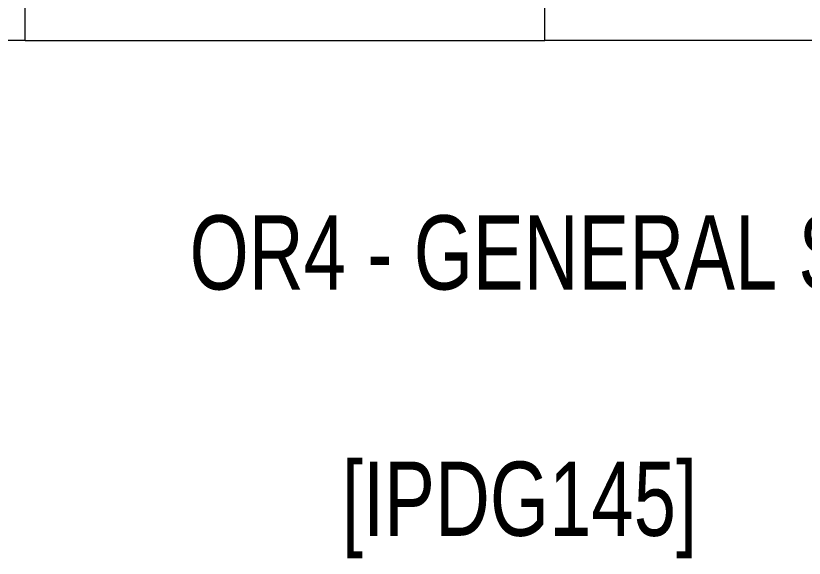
# Model space of a CAD drawing. Header units: metres. Extents: x 75097 to 220695, y -1557923 to -1361206.
# Drawn here: x 156936 to 157998, y -1399395 to -1398664 of the extents above; entities that cross this region are included whole.
import ezdxf
from ezdxf import colors
from ezdxf.entities.mleader import LeaderData, LeaderLine
from ezdxf.math import Vec2, Vec3

# ---------------------------------------------------------------- set-up
doc = ezdxf.new("R2010")
doc.units = ezdxf.units.M
doc.layers.get('0').update_dxf_attribs({"lineweight": 0})
for name, color, linetype, lineweight in [('A-100 - Copy$0$72_EGR_BASE_TEXT', 8, 'Continuous', 0), ('A-100 - Copy$0$Aluminum', 8, 'Continuous', 0), ('A-100 - Copy$0$Walls', 8, 'Continuous', 0)]:
    doc.layers.add(name, color=color, linetype=linetype, lineweight=lineweight)
doc.layers.add('E-POWR', color=7, linetype='Continuous', lineweight=9, true_color=0x4e7e3e)
doc.styles.add('A-100 - Copy$0$X3G_ENTITY_2587EA', font='swisscl.ttf', dxfattribs={"height": 200})
doc.styles.get("Standard").update_dxf_attribs({"font": 'GOTHIC.TTF'})

# ---------------------------------------------------------------- blocks, each defined once
blk = doc.blocks.new('A-100 - Copy')
at = {"layer": 'A-100 - Copy$0$Aluminum'}
blk.add_line((156948.3, -1398697.7, 0), (157648.3, -1398697.7, 0), dxfattribs=at)
at = {"layer": 'A-100 - Copy$0$Walls', "ltscale": 10}
for p, q in [((156948.3, -1398697.7, 0), (156948.3, -1398547.7, 0)), ((157648.3, -1398697.7, 0), (157648.3, -1398547.7, 0)), ((156948.3, -1398697.7, 0), (151448.3, -1398697.7, 0)), ((159048.3, -1398697.7, 0), (157648.3, -1398697.7, 0))]:
    blk.add_line(p, q, dxfattribs=at)
at = {"layer": 'A-100 - Copy$0$72_EGR_BASE_TEXT', "char_height": 100, "attachment_point": 2, "style": 'A-100 - Copy$0$X3G_ENTITY_2587EA'}
for s, insert in [('OR4 - GENERAL SURGERY', (157833.3, -1398933.3)), ('[IPDG145]', (157614.3, -1399265.3))]:
    blk.add_mtext(s, dxfattribs=dict(at, insert=insert))

msp = doc.modelspace()

# ---------------------------------------------------------------- block references
msp.add_blockref('A-100 - Copy', (0, 0))

# ---------------------------------------------------------------- next in the draw order: leaders
at = {"layer": 'E-POWR'}
ml = msp.add_multileader_mtext('Standard', dxfattribs=at)
ml.set_content('UPP-S4\\PRATING: 6KVA\\P12 WAYS each of 20A MCB', color=256)
ml.set_leader_properties()
ml.build(insert=Vec2(0, 0))
ml.multileader.update_dxf_attribs({"text_right_attachment_type": 6, "dogleg_length": 200, "arrow_head_size": 200})
ctx = ml.context
ctx.base_point, ctx.char_height, ctx.arrow_head_size, ctx.landing_gap_size, ctx.plane_origin = Vec3(157154.8, -1396674.8, 0), 250, 200, 100, Vec3(155937.2, -1396982.8, 0)
ctx.right_attachment = 6
notes = []
notes.append((ctx, [(0, (1, 1, 0), (156954.8, -1396674.8, 0), (1, 0), 200, [(0, [(155784.6, -1398697.7, 0)], 0, [])])]))
ctx.mtext.insert, ctx.mtext.width, ctx.mtext.flow_direction = Vec3(157254.8, -1396546.7, 0), 2596.853, 5
for ctx, leaders in notes:
    for number, flags, end, landing, length, lines in leaders:
        leader = LeaderData()
        leader.index, (leader.has_last_leader_line, leader.has_dogleg_vector, leader.attachment_direction) = number, flags
        leader.last_leader_point, leader.dogleg_vector, leader.dogleg_length = Vec3(end), Vec3(landing), length
        for number, points, colour, breaks in lines:
            line = LeaderLine()
            line.index, line.vertices, line.color, line.breaks = number, Vec3.list(points), colors.encode_raw_color(colour), breaks
            leader.lines.append(line)
        ctx.leaders.append(leader)

doc.saveas('drawing.dxf')
